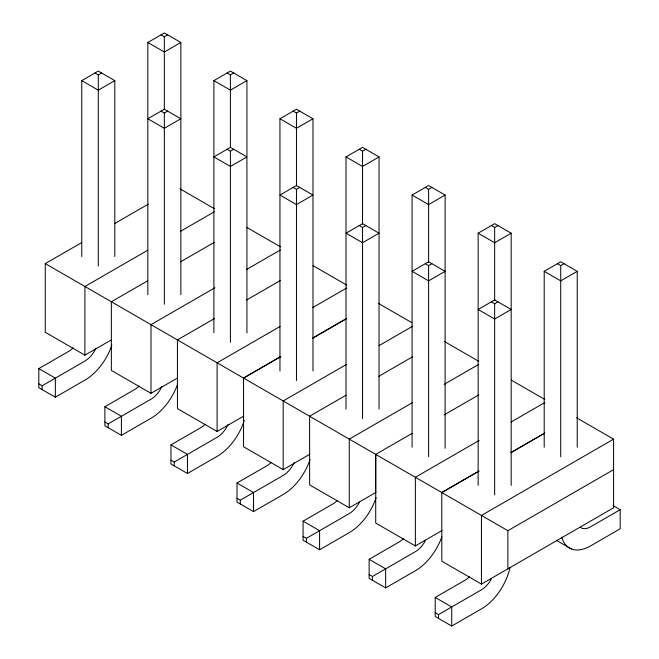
<?xml version="1.0" encoding="UTF-8"?>
<svg xmlns="http://www.w3.org/2000/svg" width="659" height="659" viewBox="0 0 659 659"><rect width="100%" height="100%" fill="white"/><g stroke="black" fill="none" stroke-linecap="round" stroke-linejoin="round"><path stroke-width="0.99" d="M81.765 256.54L81.765 80.629L98.282 71.09L114.798 80.629L114.798 256.54M147.83 294.68L147.83 42.489L164.338 32.95L180.854 42.489L180.854 294.68M94.978 73.001L98.282 74.904L101.585 73.001M161.035 34.861L164.338 36.764L167.641 34.861M114.798 80.629L98.282 90.159L81.765 80.629M180.854 42.489L164.338 52.02L147.83 42.489M213.887 332.82L213.887 80.629L230.403 71.09L246.919 80.629L246.919 332.82M161.035 111.14L164.338 113.043L167.641 111.14M227.1 73.001L230.403 74.904L233.706 73.001M246.919 80.629L230.403 90.159L213.887 80.629M279.951 370.959L279.951 118.768L296.468 109.229L312.984 118.768L312.984 370.959M227.1 149.28L230.403 151.191L233.706 149.28M293.164 111.14L296.468 113.043L299.771 111.14M111.511 339.797L84.912 355.16L45.273 332.276L45.273 263.616L81.691 242.594M114.435 223.681L148.308 204.133M312.984 118.768L296.468 128.299L279.951 118.768M147.871 250.148L84.912 286.5L84.912 355.16M180.681 231.21L214.373 211.753M346.016 409.099L346.016 156.908L362.532 147.377L379.049 156.908L379.049 409.099M293.164 187.42L296.468 189.331L299.771 187.42M359.229 149.28L362.532 151.191L365.836 149.28M147.781 280.75L111.338 301.756L111.363 370.432L151.002 393.316L177.6 377.953M180.525 261.837L214.397 242.29M379.049 156.908L362.532 166.447L346.016 156.908M111.849 345.143A42.044 24.276 -60 0 1 85.069 380.037L55.34 397.204L38.823 387.665L38.823 368.595L68.552 351.436A18.683 10.791 -60 0 0 73.067 347.903M38.823 383.851L42.127 385.762L85.069 360.967A18.683 10.791 -60 0 0 95.893 348.216M214.842 287.794L151.002 324.656L151.002 393.316M246.771 269.366L280.462 249.909M412.081 447.247L412.081 195.048L428.597 185.517L445.113 195.048L445.113 448.277M359.229 225.559L362.532 227.47L365.836 225.559M425.294 187.42L428.597 189.331L431.9 187.42M214.76 318.388L177.428 339.912L177.452 408.588L217.091 431.472L243.69 416.109M246.614 299.993L280.487 280.446M445.113 195.048L428.597 204.587L412.081 195.048M177.584 384.246A42.044 24.276 -60 0 1 151.133 418.177L121.404 435.344L104.888 425.805L104.888 406.735L134.617 389.576A18.683 10.791 -60 0 0 139.131 386.042M104.888 421.991L108.191 423.902L151.133 399.107A18.683 10.791 -60 0 0 161.949 386.355M280.05 326.469L217.091 362.812L217.091 431.472M312.86 307.522L346.552 288.065M478.146 485.386L478.146 233.195L494.662 223.656L511.17 233.195L511.17 485.386M425.294 263.707L428.597 265.61L431.9 263.707M491.359 225.559L494.662 227.47L497.965 225.559M243.517 378.068L280.816 356.535L243.542 378.085L243.542 446.744L283.181 469.628L309.779 454.265M312.794 338.067L346.552 318.585L312.704 338.149M511.17 233.195L494.662 242.726L478.146 233.195M244.291 420.467A42.044 24.276 -60 0 1 217.19 456.325L187.461 473.483L170.945 463.952L170.945 444.883L200.674 427.716A18.683 10.791 -60 0 0 205.196 424.19M170.945 460.139L174.248 462.041L217.19 437.255A18.683 10.791 -60 0 0 228.014 424.495M346.14 364.625L283.181 400.969L283.181 469.628M378.95 345.678L412.641 326.221M544.202 447.247L544.202 271.335L560.718 261.796L577.235 271.335L577.235 447.247M491.359 301.847L494.662 303.75L497.965 301.847M557.415 263.707L560.718 265.61L564.022 263.707M346.049 395.219L309.606 416.224L309.631 484.9L349.27 507.784L375.869 492.421M378.793 376.305L412.641 356.741M577.235 271.335L560.718 280.866L544.202 271.335M310.043 459.57A42.044 24.276 -60 0 1 283.255 494.464L253.526 511.623L237.009 502.092L237.009 483.022L266.738 465.855A18.683 10.791 -60 0 0 271.261 462.33M237.009 498.278L240.313 500.181L283.255 475.394A18.683 10.791 -60 0 0 294.079 462.634M412.229 402.781L349.27 439.125L349.27 507.784M444.15 384.345L478.731 364.378M375.696 492.528L375.696 454.38L412.139 433.375M444.084 414.898L478.755 394.914M376.1 497.71A42.044 24.276 -60 0 1 349.319 532.604L319.59 549.771L303.074 540.232L303.074 521.162L332.803 503.995A18.683 10.791 -60 0 0 337.326 500.469M303.074 536.418L306.377 538.329L349.319 513.534A18.683 10.791 -60 0 0 359.443 502.24M479.2 440.418L415.359 477.281L415.359 545.94L441.958 530.577M511.129 421.991L544.82 402.534M511.063 452.535L544.82 433.054L510.972 452.618M441.81 492.553L479.118 471.012L441.785 492.537L441.81 561.213L481.449 584.096L613.57 507.809L613.57 439.158L576.576 417.798M441.835 536.805A42.044 24.276 -60 0 1 415.384 570.743L385.655 587.91L369.139 578.371L369.139 559.302L398.868 542.143A18.683 10.791 -60 0 0 403.382 538.609M369.139 574.557L372.442 576.468L415.384 551.674A18.683 10.791 -60 0 0 425.5 540.38M613.57 439.158L481.449 515.437L481.449 584.096M45.273 263.616L507.867 530.693L613.57 469.669M510.066 567.333A42.044 24.276 -60 0 1 481.449 608.883L451.72 626.05L435.204 616.511L435.204 597.441L464.933 580.282A18.683 10.791 -60 0 0 469.447 576.749M435.204 612.697L438.507 614.608L481.449 589.813A18.683 10.791 -60 0 0 491.565 578.52M561.732 537.093A42.044 24.276 -60 0 0 590.448 545.957L620.177 528.79L620.177 509.72L590.448 526.879A18.683 10.791 -60 0 1 580.332 527.274M180.039 188.861L214.397 208.697M247.01 227.528L280.487 246.853M313.099 265.684L346.576 285.009M378.307 303.329L411.784 322.655M444.397 341.486L478.747 361.321M511.368 380.152L544.836 399.478M613.224 505.7L620.177 509.72M556.377 540.314L571.337 548.955M415.359 545.94L375.721 523.057L375.721 454.397M38.823 368.595L55.34 378.134L55.34 397.204M104.888 406.735L121.404 416.274L121.404 435.344M170.945 444.883L187.461 454.413L187.461 473.483M237.009 483.022L253.526 492.553L253.526 511.623M303.074 521.162L319.59 530.693L319.59 549.771M369.139 559.302L385.655 568.841L385.655 587.91M435.204 597.441L451.72 606.98L451.72 626.05M560.718 265.61L560.718 456.778M507.867 530.693L507.867 568.841M494.662 227.47L494.662 300.331M494.662 303.75L494.662 494.917M438.507 614.608L438.507 618.422M428.597 189.331L428.597 262.191M428.597 265.61L428.597 456.778M372.442 576.468L372.442 580.282M362.532 151.191L362.532 224.052M362.532 227.47L362.532 418.638M306.377 538.329L306.377 542.143M296.468 113.043L296.468 185.912M296.468 189.331L296.468 380.498M240.313 500.181L240.313 503.995M230.403 74.904L230.403 147.773M230.403 151.191L230.403 342.359M174.248 462.041L174.248 465.855M164.338 36.764L164.338 109.633M164.338 113.043L164.338 304.211M108.191 423.902L108.191 427.716M98.282 74.904L98.282 266.071M42.127 385.762L42.127 389.576M164.338 109.229L147.83 118.768L164.338 128.299L180.854 118.768L164.338 109.229M230.403 147.377L213.887 156.908L230.403 166.447L246.919 156.908L230.403 147.377M296.468 185.517L279.951 195.048L296.468 204.587L312.984 195.048L296.468 185.517M362.532 223.656L346.016 233.195L362.532 242.726L379.049 233.195L362.532 223.656M428.597 261.796L412.081 271.335L428.597 280.866L445.113 271.335L428.597 261.796M494.662 299.936L478.146 309.475L494.662 319.005L511.17 309.475L494.662 299.936"/></g></svg>
